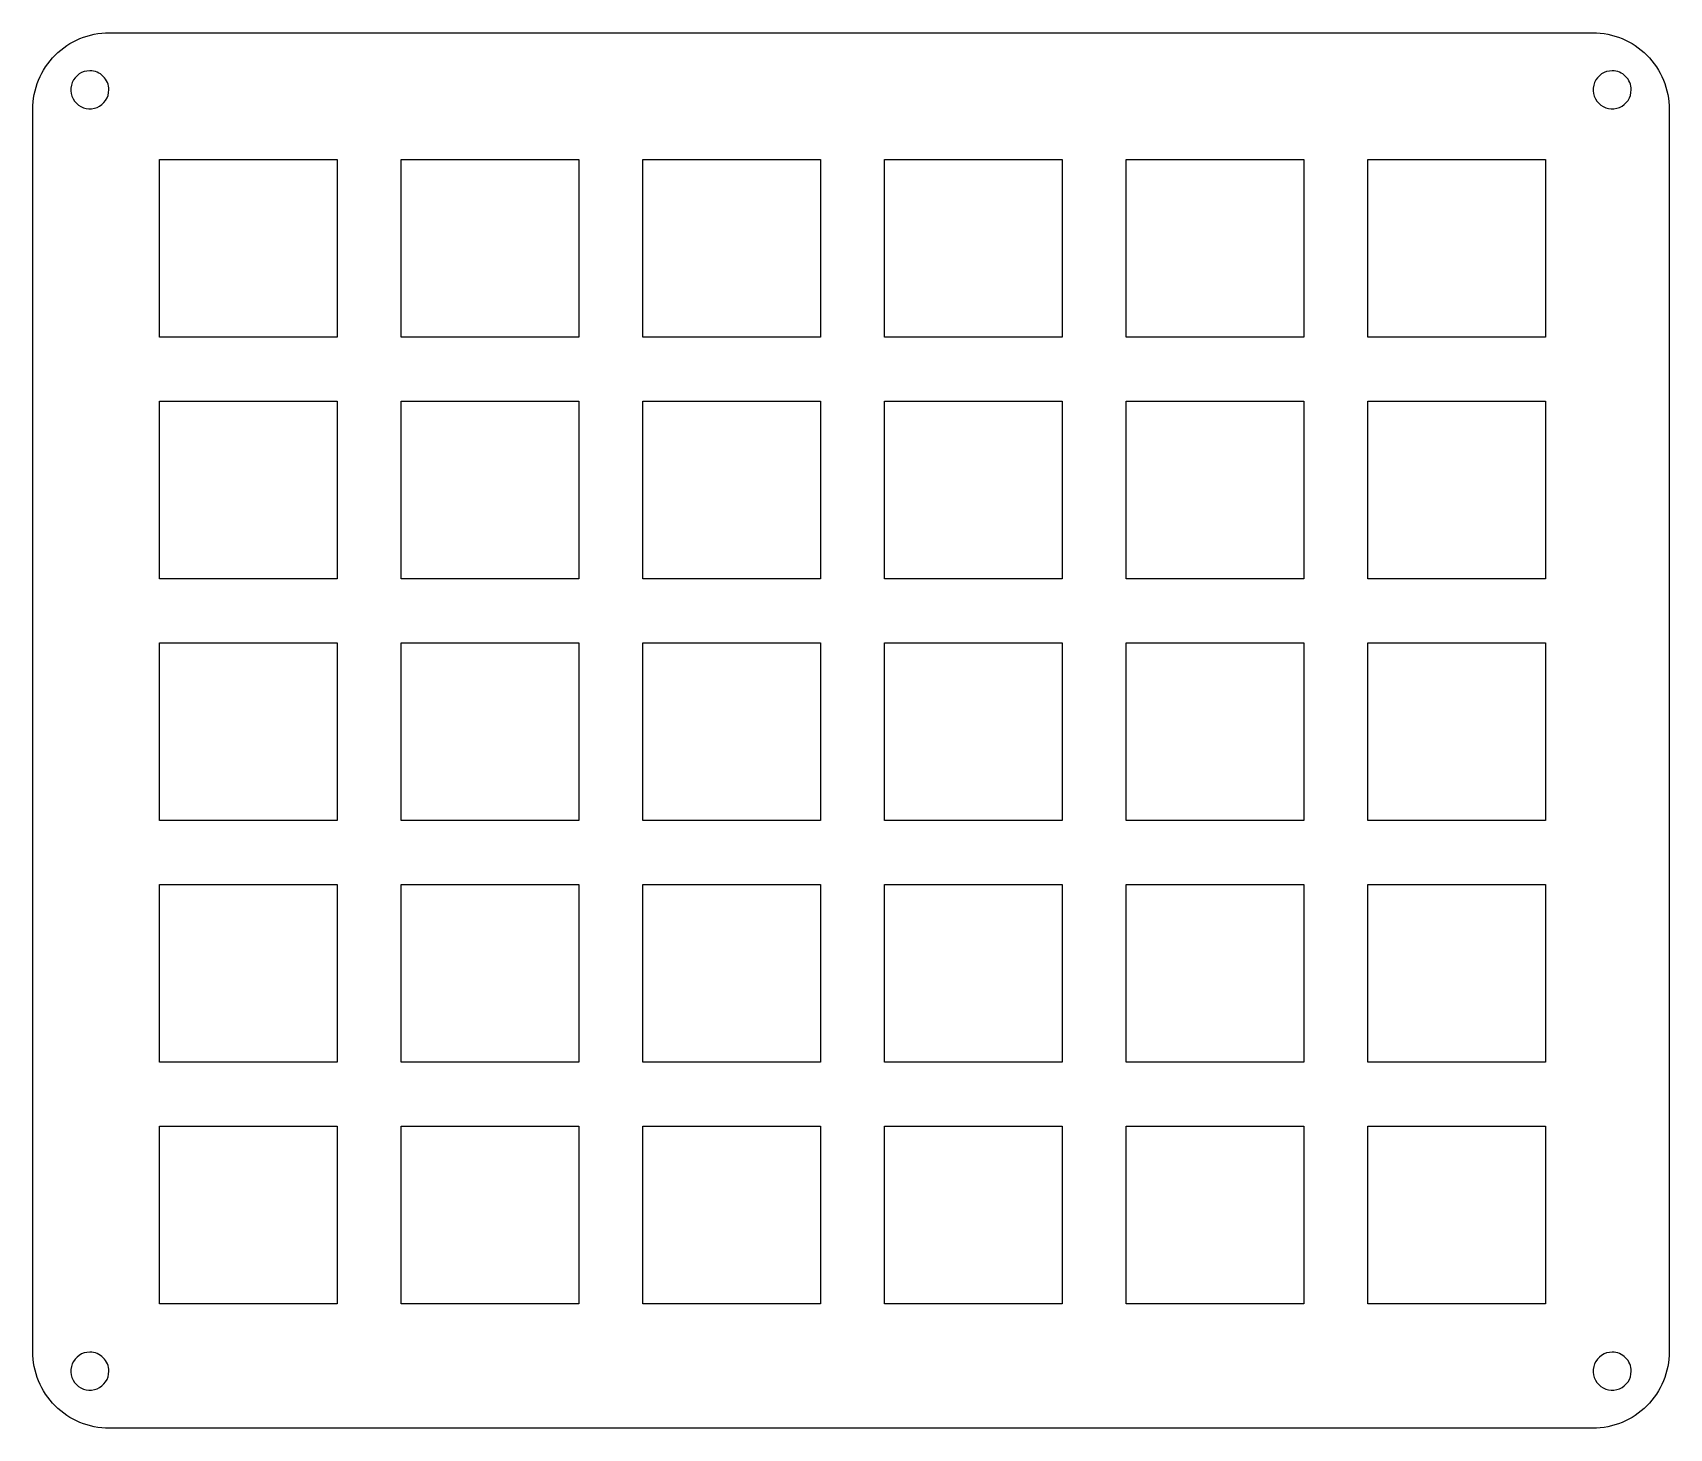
# Model space of a CAD drawing. Header units: millimetres. Extents: x 0 to 129, y 10 to 120.
import ezdxf

# ---------------------------------------------------------------- set-up
doc = ezdxf.new("R2010")
doc.units = ezdxf.units.MM
doc.layers.add('Layer_1', color=7, linetype='CONTINUOUS')

msp = doc.modelspace()

# ---------------------------------------------------------------- linework, layer by layer
at = {"layer": 'Layer_1', "color": 7}
for p, q in [((6.032736, 120), (122.967275, 120)), ((6.032736, 120), (6.032736, 120)), ((4.5, 117), (4.5, 117)), ((124.50001, 117), (124.50001, 117)), ((0, 16.041181), (0, 113.95881)), ((129.000011, 113.95881), (129.000011, 16.041181)), ((10.000001, 109.999999), (24.000002, 109.999999)), ((10.000001, 95.999998), (10.000001, 109.999999)), ((24.000002, 109.999999), (24.000002, 95.999998)), ((29.050002, 109.999999), (43.050004, 109.999999)), ((29.050002, 95.999998), (29.050002, 109.999999)), ((43.050004, 109.999999), (43.050004, 95.999998)), ((48.100003, 109.999999), (62.100004, 109.999999)), ((48.100003, 95.999998), (48.100003, 109.999999)), ((62.100004, 109.999999), (62.100004, 95.999998)), ((67.150005, 109.999999), (81.150006, 109.999999)), ((67.150005, 95.999998), (67.150005, 109.999999)), ((81.150006, 109.999999), (81.150006, 95.999998)), ((86.200006, 109.999999), (100.200007, 109.999999)), ((86.200006, 95.999998), (86.200006, 109.999999)), ((100.200007, 109.999999), (100.200007, 95.999998)), ((105.250008, 109.999999), (119.250009, 109.999999)), ((105.250008, 95.999998), (105.250008, 109.999999)), ((119.250009, 109.999999), (119.250009, 95.999998)), ((24.000002, 95.999998), (10.000001, 95.999998)), ((43.050004, 95.999998), (29.050002, 95.999998)), ((62.100004, 95.999998), (48.100003, 95.999998)), ((81.150006, 95.999998), (67.150005, 95.999998)), ((100.200007, 95.999998), (86.200006, 95.999998)), ((119.250009, 95.999998), (105.250008, 95.999998)), ((10.000001, 90.949995), (24.000002, 90.949995)), ((10.000001, 76.949993), (10.000001, 90.949995)), ((24.000002, 90.949995), (24.000002, 76.949993)), ((29.050005, 90.949995), (43.050007, 90.949995)), ((29.050005, 76.949993), (29.050005, 90.949995)), ((43.050007, 90.949995), (43.050007, 76.949993)), ((48.10001, 90.949995), (62.100011, 90.949995)), ((48.10001, 76.949993), (48.10001, 90.949995)), ((62.100011, 90.949995), (62.100011, 76.949993)), ((67.15, 90.949995), (81.150001, 90.949995)), ((67.15, 76.949993), (67.15, 90.949995)), ((81.150001, 90.949995), (81.150001, 76.949993)), ((86.200004, 90.949995), (100.200005, 90.949995)), ((86.200004, 76.949993), (86.200004, 90.949995)), ((100.200005, 90.949995), (100.200005, 76.949993)), ((105.250009, 90.949995), (119.25001, 90.949995)), ((105.250009, 76.949993), (105.250009, 90.949995)), ((119.25001, 90.949995), (119.25001, 76.949993)), ((24.000002, 76.949993), (10.000001, 76.949993)), ((43.050007, 76.949993), (29.050005, 76.949993)), ((62.100011, 76.949993), (48.10001, 76.949993)), ((81.150001, 76.949993), (67.15, 76.949993)), ((100.200005, 76.949993), (86.200004, 76.949993)), ((119.25001, 76.949993), (105.250009, 76.949993)), ((10.000001, 71.899998), (24.000002, 71.899998)), ((10.000001, 57.899997), (10.000001, 71.899998)), ((24.000002, 71.899998), (24.000002, 57.899997)), ((29.050001, 71.899998), (43.050003, 71.899998)), ((29.050001, 57.899997), (29.050001, 71.899998)), ((43.050003, 71.899998), (43.050003, 57.899997)), ((48.099999, 71.899998), (62.1, 71.899998)), ((48.099999, 57.899997), (48.099999, 71.899998)), ((62.1, 71.899998), (62.1, 57.899997)), ((67.15, 71.899998), (81.150001, 71.899998)), ((67.15, 57.899997), (67.15, 71.899998)), ((81.150001, 71.899998), (81.150001, 57.899997)), ((86.200004, 71.899998), (100.200005, 71.899998)), ((86.200004, 57.899997), (86.200004, 71.899998)), ((100.200005, 71.899998), (100.200005, 57.899997)), ((105.250009, 71.899998), (119.25001, 71.899998)), ((105.250009, 57.899997), (105.250009, 71.899998)), ((119.25001, 71.899998), (119.25001, 57.899997)), ((24.000002, 57.899997), (10.000001, 57.899997)), ((43.050003, 57.899997), (29.050001, 57.899997)), ((62.1, 57.899997), (48.099999, 57.899997)), ((81.150001, 57.899997), (67.15, 57.899997)), ((100.200005, 57.899997), (86.200004, 57.899997)), ((119.25001, 57.899997), (105.250009, 57.899997)), ((10.000001, 52.849994), (24.000002, 52.849994)), ((10.000001, 38.849993), (10.000001, 52.849994)), ((24.000002, 52.849994), (24.000002, 38.849993)), ((29.049997, 52.849994), (43.049999, 52.849994)), ((29.049997, 38.849993), (29.049997, 52.849994)), ((43.049999, 52.849994), (43.049999, 38.849993)), ((48.100002, 52.849994), (62.100003, 52.849994)), ((48.100002, 38.849993), (48.100002, 52.849994)), ((62.100003, 52.849994), (62.100003, 38.849993)), ((67.149992, 52.849994), (81.149993, 52.849994)), ((67.149992, 38.849993), (67.149992, 52.849994)), ((81.149993, 52.849994), (81.149993, 38.849993)), ((86.199996, 52.849994), (100.199997, 52.849994)), ((86.199996, 38.849993), (86.199996, 52.849994)), ((100.199997, 52.849994), (100.199997, 38.849993)), ((105.249989, 52.849994), (119.24999, 52.849994)), ((105.249989, 38.849993), (105.249989, 52.849994)), ((119.24999, 52.849994), (119.24999, 38.849993)), ((24.000002, 38.849993), (10.000001, 38.849993)), ((43.049999, 38.849993), (29.049997, 38.849993)), ((62.100003, 38.849993), (48.100002, 38.849993)), ((81.149993, 38.849993), (67.149992, 38.849993)), ((100.199997, 38.849993), (86.199996, 38.849993)), ((119.24999, 38.849993), (105.249989, 38.849993)), ((10.000001, 33.799993), (24.000002, 33.799993)), ((10.000001, 19.799992), (10.000001, 33.799993)), ((24.000002, 33.799993), (24.000002, 19.799992)), ((29.049997, 33.799993), (43.049999, 33.799993)), ((29.049997, 19.799992), (29.049997, 33.799993)), ((43.049999, 33.799993), (43.049999, 19.799992)), ((48.099999, 33.799993), (62.1, 33.799993)), ((48.099999, 19.799992), (48.099999, 33.799993)), ((62.1, 33.799993), (62.1, 19.799992)), ((67.149985, 33.799993), (81.149986, 33.799993)), ((67.149985, 19.799992), (67.149985, 33.799993)), ((81.149986, 33.799993), (81.149986, 19.799992)), ((86.199989, 33.799993), (100.19999, 33.799993)), ((86.199989, 19.799992), (86.199989, 33.799993)), ((100.19999, 33.799993), (100.19999, 19.799992)), ((105.249989, 33.799993), (119.24999, 33.799993)), ((105.249989, 19.799992), (105.249989, 33.799993)), ((119.24999, 33.799993), (119.24999, 19.799992)), ((24.000002, 19.799992), (10.000001, 19.799992)), ((43.049999, 19.799992), (29.049997, 19.799992)), ((62.1, 19.799992), (48.099999, 19.799992)), ((81.149986, 19.799992), (67.149985, 19.799992)), ((100.19999, 19.799992), (86.199989, 19.799992)), ((119.24999, 19.799992), (105.249989, 19.799992)), ((4.5, 15.999991), (4.5, 15.999991)), ((124.50001, 15.999991), (124.50001, 15.999991)), ((122.967275, 9.999991), (6.032736, 9.999991))]:
    msp.add_line(p, q, dxfattribs=at)
for points in [[(1.766947, 118.230576), (2.898305, 119.363519), (4.432755, 120), (6.032736, 120)], [(122.967275, 120), (124.567256, 120), (126.101706, 119.363519), (127.233063, 118.230576)], [(0, 113.95881), (0, 115.561033), (0.63559, 117.097633), (1.766947, 118.230576)], [(127.233063, 118.230576), (128.364421, 117.097633), (129.000011, 115.561033), (129.000011, 113.95881)], [(4.5, 117), (3.893307, 117), (3.346352, 116.634536), (3.114181, 116.074025)], [(5.560661, 116.56066), (5.279356, 116.841964), (4.897825, 117), (4.5, 117)], [(6.000001, 115.5), (6.000001, 115.897824), (5.841965, 116.279355), (5.560661, 116.56066)], [(124.50001, 117), (123.893317, 117), (123.346362, 116.634536), (123.114191, 116.074025)], [(125.560671, 116.56066), (125.279366, 116.841964), (124.897835, 117), (124.50001, 117)], [(126.000011, 115.5), (126.000011, 115.897824), (125.841975, 116.279355), (125.560671, 116.56066)], [(3.114181, 116.074025), (2.882009, 115.513513), (3.010343, 114.868336), (3.43934, 114.439339)], [(5.074026, 114.11418), (5.634537, 114.346352), (6.000001, 114.893306), (6.000001, 115.5)], [(123.114191, 116.074025), (122.882019, 115.513513), (123.010353, 114.868336), (123.43935, 114.439339)], [(125.074036, 114.11418), (125.634547, 114.346352), (126.000011, 114.893306), (126.000011, 115.5)], [(3.43934, 114.439339), (3.868337, 114.010342), (4.513514, 113.882009), (5.074026, 114.11418)], [(123.43935, 114.439339), (123.868347, 114.010342), (124.513524, 113.882009), (125.074036, 114.11418)], [(1.766947, 11.769414), (0.63559, 12.902357), (0, 14.438958), (0, 16.041181)], [(4.5, 15.999991), (3.893307, 15.999991), (3.346352, 15.634528), (3.114181, 15.074016)], [(5.560661, 15.560651), (5.279356, 15.841956), (4.897825, 15.999991), (4.5, 15.999991)], [(6.000001, 14.499991), (6.000001, 14.897816), (5.841965, 15.279347), (5.560661, 15.560651)], [(124.50001, 15.999991), (123.893317, 15.999991), (123.346362, 15.634528), (123.114191, 15.074016)], [(125.560671, 15.560651), (125.279366, 15.841956), (124.897835, 15.999991), (124.50001, 15.999991)], [(126.000011, 14.499991), (126.000011, 14.897816), (125.841975, 15.279347), (125.560671, 15.560651)], [(129.000011, 16.041181), (129.000011, 14.438958), (128.364421, 12.902357), (127.233063, 11.769414)], [(3.114181, 15.074016), (2.882009, 14.513505), (3.010343, 13.868328), (3.43934, 13.439331)], [(5.074026, 13.114172), (5.634537, 13.346343), (6.000001, 13.893298), (6.000001, 14.499991)], [(123.114191, 15.074016), (122.882019, 14.513505), (123.010353, 13.868328), (123.43935, 13.439331)], [(125.074036, 13.114172), (125.634547, 13.346343), (126.000011, 13.893298), (126.000011, 14.499991)], [(3.43934, 13.439331), (3.868337, 13.010334), (4.513514, 12.882), (5.074026, 13.114172)], [(123.43935, 13.439331), (123.868347, 13.010334), (124.513524, 12.882), (125.074036, 13.114172)], [(6.032736, 9.999991), (4.432755, 9.999991), (2.898305, 10.636472), (1.766947, 11.769414)], [(127.233063, 11.769414), (126.101706, 10.636472), (124.567256, 9.999991), (122.967275, 9.999991)]]:
    msp.add_open_spline(points, degree=3, dxfattribs=at)

doc.saveas('drawing.dxf')
